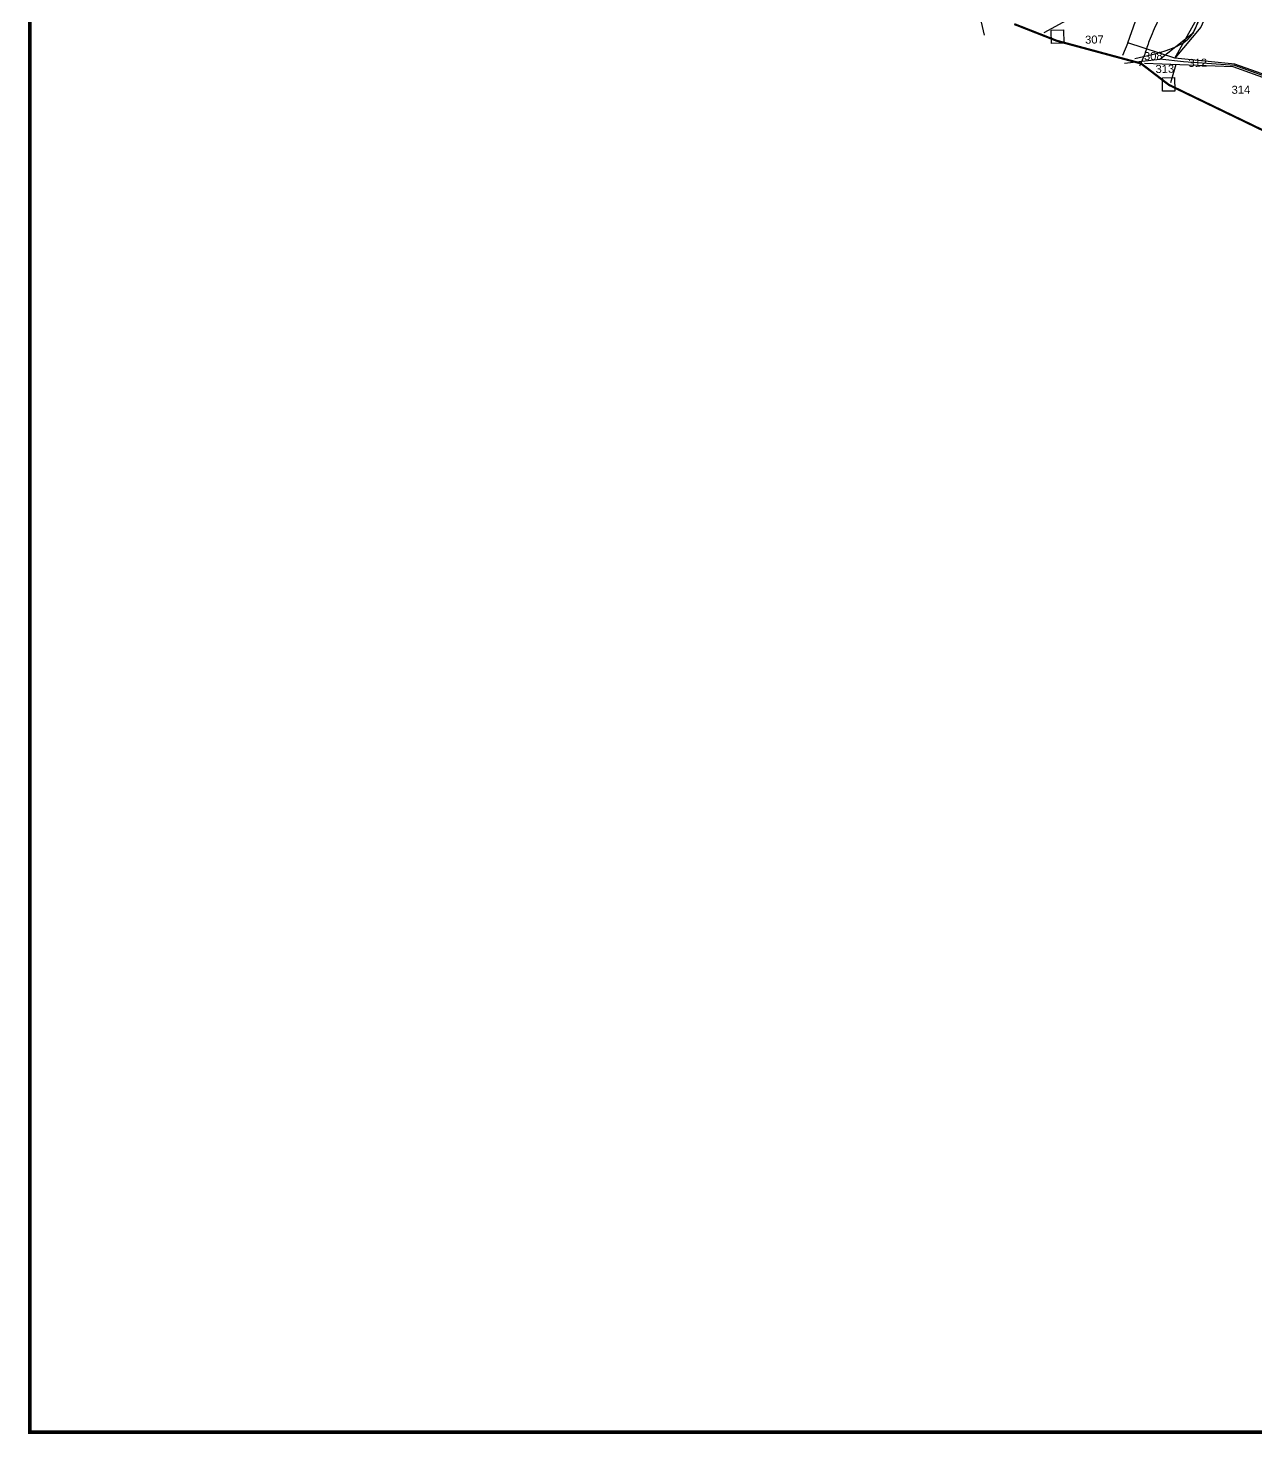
# Model space of a CAD drawing. Header units: inches. Extents: x 188839 to 233717, y 1616569 to 1632157.
# Drawn here: x 188839 to 191140, y 1616570 to 1619205 of the extents above; entities that cross this region are included whole.
import ezdxf
from ezdxf.enums import TextEntityAlignment as Align

# ---------------------------------------------------------------- set-up
doc = ezdxf.new("R2010")
doc.units = ezdxf.units.IN
doc.header["$LTSCALE"] = 15
doc.header["$MEASUREMENT"] = 0
for name, color, linetype in [('PAPER SIZE', 5, 'Continuous'), ('PLOT', 7, 'Continuous'), ('PLOT NOS', 7, 'Continuous'), ('ROAD', 1, 'Continuous'), ('STREAM', 4, 'Continuous'), ('VILLAGE BOUNADRY STONES', 1, 'Continuous'), ('VILLAGE BOUNDRY', 5, 'Continuous')]:
    doc.layers.add(name, color=color, linetype=linetype)
doc.styles.get("Standard").update_dxf_attribs({"font": 'arial.ttf'})

msp = doc.modelspace()

# ---------------------------------------------------------------- linework, layer by layer
at = {"layer": 'PAPER SIZE', "color": 5, "const_width": 6.4}
msp.add_lwpolyline([(188842.2, 1624372.8), (198634.3, 1624372.8), (198634.3, 1616573.4), (188842.2, 1616573.4)], close=True, dxfattribs=at)
at = {"layer": 'PLOT'}
for points in [[(190900, 1619177.4), (190953.5, 1619329.7), (190967, 1619380.5), (191020.8, 1619363.5), (191059.6, 1619445.6), (191191.5, 1619405.3), (191206.2, 1619437.1)], [(190988.2, 1619148.8), (191066, 1619288.4), (191033.1, 1619389.6)], [(190703.2, 1619307.2), (190756.5, 1619294.5), (190757.4, 1619271.5), (190779.8, 1619266.6), (190785.4, 1619245.5), (190785.1, 1619219.3), (190742.3, 1619196.2)], [(191062.1, 1619262.8), (191036.7, 1619206.6), (190988.2, 1619148.8)], [(191869.7, 1619117.7), (191806.3, 1619136.7), (191740.4, 1619126.4), (191682.7, 1619107), (191629.3, 1619087.6), (191556.2, 1619060.3), (191466.7, 1619037), (191374.7, 1619044.6), (191192.3, 1619104.6), (191100.7, 1619137), (190988.2, 1619148.8), (190900, 1619177.4), (190890, 1619153.3)], [(190931.4, 1619139.1), (191096.7, 1619133.1), (191190.7, 1619099.4)], [(190989.7, 1619136.5), (190979.8, 1619102)]]:
    msp.add_lwpolyline(points, dxfattribs=at)
at = {"layer": 'ROAD'}
for points in [[(190828.4, 1621620.1), (190785.2, 1621405.8), (190759.9, 1621263.4), (190727.3, 1621070), (190695.1, 1620919.2), (190674.4, 1620842.8), (190655, 1620751.7), (190623.2, 1620607.7), (190594.5, 1620472.9), (190563.6, 1620303.6), (190551, 1620075.3), (190538.8, 1619813), (190537.7, 1619678.7), (190560.9, 1619615.8), (190600.5, 1619456.7), (190607.8, 1619397.2), (190606.9, 1619294.4), (190630.7, 1619191.7)], [(190893.6, 1619139.4), (190960.3, 1619146.8), (191023.3, 1619196.5), (191068.4, 1619298.2)], [(193493.7, 1618617.6), (193451.3, 1618632.3), (193202.6, 1618713.9), (193045.3, 1618777.9), (192908.9, 1618827.2), (192749.4, 1618881), (192605.3, 1618922.5), (192386, 1618974.7), (192258.3, 1619004.8), (192136.7, 1619039.7), (191981.2, 1619080.8), (191917.8, 1619097.6), (191827.3, 1619127.1), (191780.7, 1619130.4), (191690.9, 1619105.1), (191505.6, 1619040.4), (191463.4, 1619031.9), (191375.5, 1619039.7), (191276.6, 1619071.2), (191187.7, 1619103.7), (191100.8, 1619134.5), (191004.5, 1619141.6), (190960.3, 1619146.8)]]:
    msp.add_lwpolyline(points, dxfattribs=at)
at = {"layer": 'STREAM'}
for points in [[(191644.3, 1618766.2), (191651.6, 1618791.9), (191648.8, 1618810.9), (191664.7, 1618823.7), (191666.6, 1618847.5), (191693.7, 1618891.5), (191708.2, 1618910.8), (191702.6, 1618955), (191695.7, 1619006.6), (191705, 1619045.5), (191694.1, 1619120.2), (191657.8, 1619180.2), (191622.9, 1619228.3), (191600.5, 1619250.5), (191577.5, 1619296.9), (191543.6, 1619323.6), (191503.9, 1619376.4), (191482.2, 1619451.2), (191470.8, 1619483.7), (191451.6, 1619520.2), (191434.7, 1619565.1), (191409.8, 1619652.7), (191396, 1619691.1), (191347.2, 1619714.8), (191322.2, 1619741.7), (191285.6, 1619758.9), (191270.1, 1619791.9), (191248.6, 1619822.4), (191235.8, 1619841.2), (191227.6, 1619863.1), (191206.4, 1619884.1), (191186.3, 1619933), (191157.6, 1619968.7), (191097.7, 1619984.2), (191049.9, 1619991.6), (191024, 1620038.7), (191001.1, 1620085.3), (190992.1, 1620112.6), (190963.9, 1620126.4), (190932.9, 1620157.3), (190925.4, 1620204.8), (190930.3, 1620230.4), (190914.8, 1620261.1), (190907.2, 1620314.3), (190887.7, 1620366.2), (190874.6, 1620400.5), (190863, 1620442.5), (190864.6, 1620487.8), (190866.6, 1620504.5), (190866.1, 1620531.8), (190861.1, 1620541.9), (190870.9, 1620593.8)], [(190913.3, 1619147.9), (190978.5, 1619165.3), (191021.4, 1619194.1), (191032.7, 1619218.6), (191059.8, 1619266.9), (191065.7, 1619301.6), (191068.1, 1619333.3), (191056.4, 1619368.3), (191035.3, 1619392.2), (190985.9, 1619396.4), (190955.7, 1619395.1), (190935.8, 1619399.1), (190915.1, 1619400.9), (190876.5, 1619420), (190862.3, 1619427.9), (190827, 1619427.2), (190774.4, 1619406.3), (190729.8, 1619387.8), (190699.8, 1619377.7), (190672.9, 1619361), (190628.2, 1619352.8), (190591.6, 1619342.5), (190562.9, 1619339.7), (190532.6, 1619344.3), (190490.9, 1619330.3), (190486.8, 1619316.2), (190453.9, 1619301.6), (190423.4, 1619280.4)], [(190954.9, 1619396.5), (190976.8, 1619368.3), (190974.3, 1619346.2), (190964.6, 1619318), (190967.8, 1619263.7), (190955.5, 1619217.1), (190940, 1619180.7), (190931.6, 1619156.3), (190921.7, 1619133.3)]]:
    msp.add_spline(points, degree=3, dxfattribs=at)
at = {"layer": 'VILLAGE BOUNADRY STONES'}
for points in [[(190756.5, 1619201.2), (190779.3, 1619201.6), (190779.8, 1619176.4), (190757, 1619175.9)], [(190964.7, 1619111.7), (190987.5, 1619112.1), (190988, 1619086.9), (190965.1, 1619086.4)]]:
    msp.add_lwpolyline(points, close=True, dxfattribs=at)
at = {"layer": 'VILLAGE BOUNDRY', "color": 5, "const_width": 4}
msp.add_lwpolyline([(190687.2, 1619212.4), (190766.6, 1619181.2), (190889.3, 1619148.1), (190924.6, 1619138.6), (190976.9, 1619098.5), (191153, 1619013.4)], dxfattribs=at)

# ---------------------------------------------------------------- texts
at = {"layer": 'PLOT NOS'}
for s, p in [('307', (190837.4, 1619183.4)), ('308', (190947.7, 1619152.6)), ('313', (190969.4, 1619128.5)), ('312', (191031.1, 1619139.8)), ('314', (191111.9, 1619089.5))]:
    msp.add_text(s, height=15, rotation=1.1012, dxfattribs=at).set_placement(p, align=Align.MIDDLE_CENTER)

doc.saveas('drawing.dxf')
